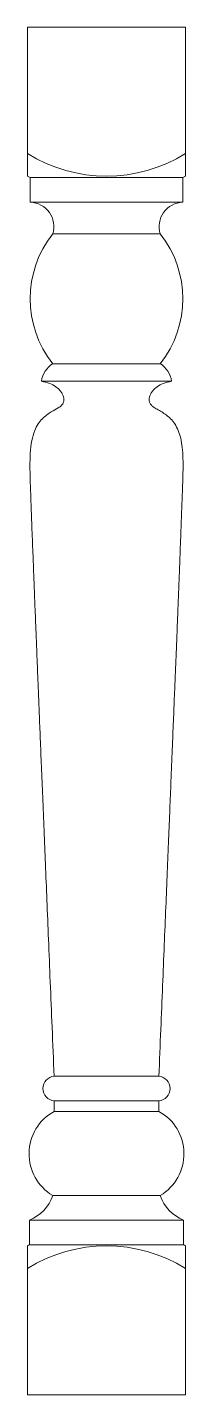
# Model space of a CAD drawing. Header units: inches. Extents: x 0 to 2.3, y -2.1 to 17.3.
import ezdxf

# ---------------------------------------------------------------- set-up
doc = ezdxf.new("R2010")
doc.units = ezdxf.units.IN
doc.header["$MEASUREMENT"] = 0

msp = doc.modelspace()

# ---------------------------------------------------------------- linework, layer by layer
at = {"color": 7, "linetype": 'Continuous', "lineweight": 15}
for p, q in [((0, 15.221), (0, 17.341)), ((0, 17.341), (2.25, 17.341)), ((2.25, 15.221), (2.25, 17.341)), ((0.04, 15.2), (0.04, 14.85)), ((2.21, 15.2), (0.04, 15.2)), ((2.21, 14.85), (2.21, 15.2)), ((2.21, 14.85), (0.04, 14.85)), ((1.89, 14.4), (0.36, 14.4)), ((1.89, 12.55), (0.36, 12.55)), ((0.2, 12.3), (2.05, 12.3)), ((1.87, 2.4), (0.38, 2.4)), ((0.38, 2.05), (0.38, 1.9)), ((1.87, 2.05), (0.38, 2.05)), ((1.87, 1.9), (1.87, 2.05)), ((1.87, 1.9), (0.38, 1.9)), ((1.89, 0.7), (0.36, 0.7)), ((0.03, 0.35), (0.03, 0)), ((2.22, 0.35), (0.03, 0.35)), ((2.22, 0), (2.22, 0.35)), ((2.22, 0), (0.03, 0)), ((0, -2.136), (0, -0.016)), ((2.25, -2.136), (2.25, -0.016)), ((0, -2.136), (2.25, -2.136))]:
    msp.add_line(p, q, dxfattribs=at)
for centre, radius, start, end in [((1.125, 17.341), 2.12, 237.9498, 302.0502), ((1.125, 17.341), 2.4, 242.0468, 243.1226), ((1.125, 17.341), 2.4, 296.8774, 297.9532), ((0.031, 14.505), 0.345, 342.3508, 88.4833), ((2.219, 14.505), 0.345, 91.5167, 197.6492), ((1.537, 13.475), 1.497, 141.8343, 218.1657), ((0.713, 13.475), 1.497, 321.8343, 38.1657), ((0.565, 12.243), 0.37, 123.7098, 171.0517), ((1.685, 12.243), 0.37, 8.9483, 56.2902), ((0.396, 2.225), 0.176, 95.1275, 264.8725), ((1.854, 2.225), 0.176, 275.1275, 84.8725), ((0.715, 1.294), 0.692, 118.9148, 239.1755), ((1.535, 1.294), 0.692, 300.8245, 61.0852), ((-0.195, 0.893), 0.588, 292.5274, 340.8419), ((2.445, 0.893), 0.588, 199.1581, 247.4726), ((1.125, -2.136), 2.4, 117.1454, 117.9532), ((1.125, -2.136), 2.4, 62.0468, 62.8546), ((1.125, -2.136), 2.12, 57.9498, 122.0502)]:
    msp.add_arc(centre, radius, start, end, dxfattribs=at)
for points, knots in [([(0.2, 12.3), (0.24, 12.291), (0.312, 12.274), (0.403, 12.227), (0.462, 12.174), (0.496, 12.124), (0.514, 12.081), (0.52, 12.04), (0.515, 11.997), (0.488, 11.953), (0.425, 11.909), (0.351, 11.871), (0.274, 11.821), (0.209, 11.766), (0.149, 11.691), (0.095, 11.586), (0.056, 11.444), (0.038, 11.265), (0.035, 11.062), (0.042, 10.82), (0.052, 10.561), (0.061, 10.308), (0.069, 10.093), (0.077, 9.895), (0.085, 9.687), (0.093, 9.476), (0.101, 9.254), (0.111, 9.017), (0.122, 8.743), (0.133, 8.46), (0.145, 8.17), (0.156, 7.879), (0.169, 7.555), (0.184, 7.197), (0.2, 6.802), (0.218, 6.366), (0.237, 5.903), (0.257, 5.413), (0.278, 4.895), (0.301, 4.335), (0.325, 3.731), (0.352, 3.081), (0.37, 2.632), (0.38, 2.4)], [0, 0, 0, 0, 0.011861, 0.021539, 0.029537, 0.034671, 0.039174, 0.043103, 0.046504, 0.051719, 0.057543, 0.068751, 0.076139, 0.084274, 0.09339, 0.103958, 0.118331, 0.136161, 0.156471, 0.177358, 0.206991, 0.231992, 0.251191, 0.269991, 0.289758, 0.311862, 0.33176, 0.354608, 0.381071, 0.411811, 0.437233, 0.465524, 0.496939, 0.531734, 0.570163, 0.612482, 0.658946, 0.705398, 0.755743, 0.81018, 0.868904, 0.932111, 1, 1, 1, 1]), ([(1.87, 2.4), (1.879, 2.622), (1.897, 3.052), (1.922, 3.675), (1.946, 4.257), (1.968, 4.797), (1.989, 5.3), (2.008, 5.765), (2.025, 6.195), (2.043, 6.622), (2.06, 7.041), (2.076, 7.449), (2.091, 7.815), (2.104, 8.141), (2.117, 8.452), (2.129, 8.747), (2.14, 9.025), (2.149, 9.265), (2.157, 9.474), (2.165, 9.675), (2.173, 9.875), (2.18, 10.083), (2.188, 10.292), (2.196, 10.515), (2.206, 10.763), (2.214, 10.995), (2.214, 11.197), (2.205, 11.349), (2.185, 11.483), (2.149, 11.597), (2.101, 11.691), (2.041, 11.766), (1.976, 11.821), (1.91, 11.863), (1.846, 11.898), (1.793, 11.93), (1.754, 11.964), (1.734, 12.001), (1.73, 12.04), (1.736, 12.081), (1.754, 12.124), (1.788, 12.174), (1.847, 12.227), (1.938, 12.274), (2.01, 12.291), (2.05, 12.3)], [0, 0, 0, 0, 0.064903, 0.125534, 0.182062, 0.23466, 0.283498, 0.328748, 0.370579, 0.409164, 0.453328, 0.49297, 0.528431, 0.56005, 0.588167, 0.619423, 0.646257, 0.66937, 0.689461, 0.707232, 0.728162, 0.747887, 0.767978, 0.788944, 0.813045, 0.840501, 0.856743, 0.871857, 0.884998, 0.896023, 0.90659, 0.915706, 0.92384, 0.931228, 0.938646, 0.945052, 0.949402, 0.953497, 0.956899, 0.960827, 0.96533, 0.970464, 0.978462, 0.988139, 1, 1, 1, 1])]:
    msp.add_open_spline(points, degree=3, knots=knots, dxfattribs=at)

doc.saveas('drawing.dxf')
